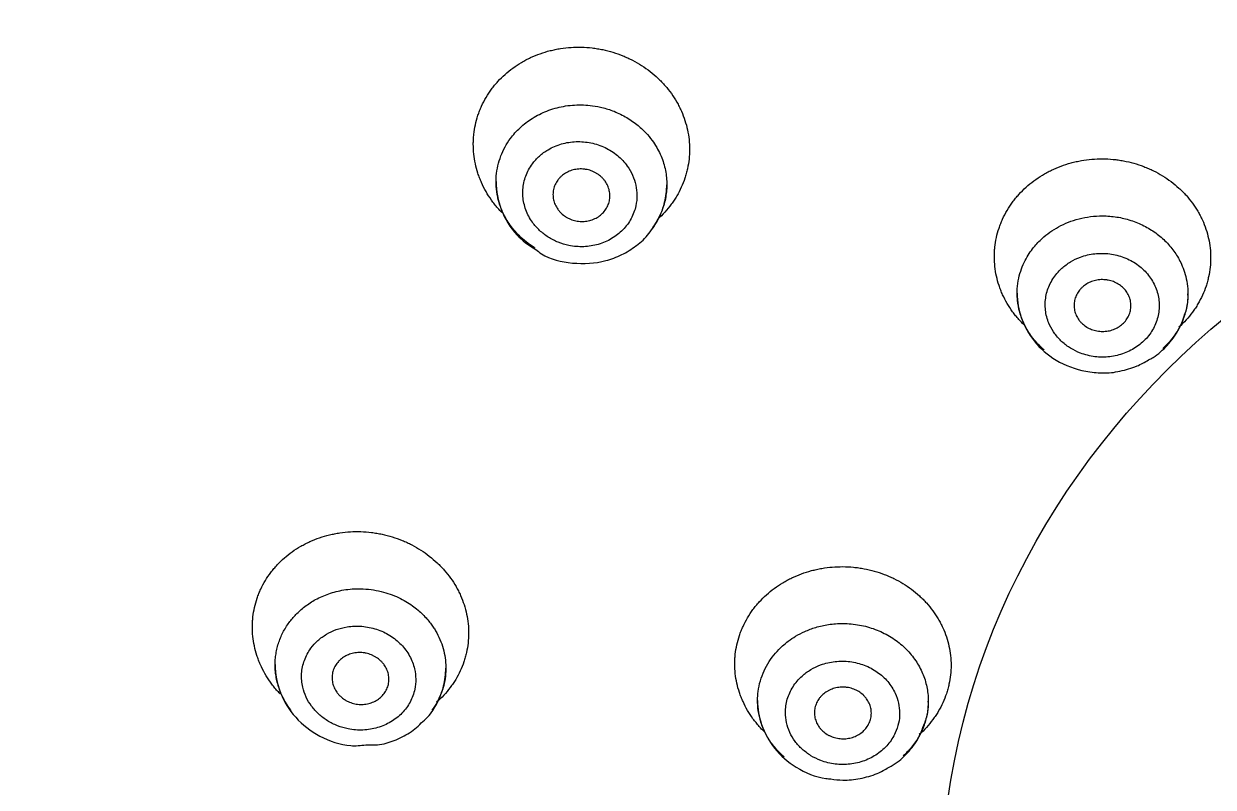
# Model space of a CAD drawing. Header units: millimetres. Extents: x 6110 to 6704, y -2661 to -1821.
# Drawn here: x 6330.16 to 6335.38, y -2168.81 to -2165.45 of the extents above; entities that cross this region are included whole.
import ezdxf

# ---------------------------------------------------------------- set-up
doc = ezdxf.new("R2010")
doc.units = ezdxf.units.MM
doc.header["$LTSCALE"] = 0.1
doc.linetypes.add('HIDDEN2', pattern=[4.7625, 3.175, -1.5875])
doc.layers.add('1', color=4, linetype='HIDDEN2', lineweight=13)
doc.layers.add('DIM', color=3, linetype='Continuous', lineweight=9)

msp = doc.modelspace()

# ---------------------------------------------------------------- hatches: boundary and pattern name
at = {"layer": 'DIM'}
h = msp.add_hatch(dxfattribs=at)
h.set_pattern_fill('ANSI31', color=2)
edge = h.paths.add_edge_path()
edge.add_line((6619.6172, -2595.9805), (6619.6172, -1962.2056))
edge.add_line((6634.6172, -1966.1101), (6619.6172, -1966.1101))
edge.add_line((6634.6172, -2610.9805), (6634.6172, -1966.1101))
edge.add_line((6634.6172, -2610.9805), (6184.4567, -2610.9805))
edge.add_line((6619.6172, -2595.9805), (6184.4567, -2595.9805))
edge.add_line((6184.4567, -2610.9805), (6184.4567, -2595.9805))

# ---------------------------------------------------------------- linework, layer by layer
at = {"layer": '1', "color": 7, "linetype": 'Continuous', "lineweight": -3}
for centre, major_axis, start_param, end_param in [((6338.0093, -2168.509), (-13.75, 0), 3.141606, 7.301236), ((6338.0093, -2168.5196), (-13.75, 0), 3.141627, 6.283151), ((6338.0093, -2168.8384), (13.1753, 0), 4.984867, 10.723113)]:
    msp.add_ellipse(centre, major_axis=major_axis, ratio=0.906308, start_param=start_param, end_param=end_param, dxfattribs=at)
msp.add_ellipse((6338.0093, -2169.3067), major_axis=(3.8258, 0), ratio=0.906308, dxfattribs=at)
for points, knots in [([(6332.2555, -2166.284), (6332.2493, -2166.2776), (6332.2432, -2166.2711), (6332.2324, -2166.2587), (6332.2276, -2166.2528), (6332.2183, -2166.241), (6332.2139, -2166.235), (6332.1924, -2166.2047), (6332.1778, -2166.1792), (6332.163, -2166.1457), (6332.1602, -2166.1389), (6332.1549, -2166.1252), (6332.1524, -2166.1182), (6332.1457, -2166.0974), (6332.1419, -2166.0834), (6332.1329, -2166.0411), (6332.1299, -2166.0126), (6332.1299, -2165.9764), (6332.1301, -2165.9692), (6332.1309, -2165.9548), (6332.1314, -2165.9476), (6332.1337, -2165.9263), (6332.1383, -2165.8981), (6332.1459, -2165.8705), (6332.1527, -2165.85), (6332.1551, -2165.8433), (6332.1604, -2165.8297), (6332.1633, -2165.8231), (6332.1782, -2165.7902), (6332.1929, -2165.7654), (6332.2145, -2165.7361), (6332.2189, -2165.7304), (6332.2282, -2165.719), (6332.2331, -2165.7135), (6332.248, -2165.6971), (6332.2585, -2165.6867), (6332.2915, -2165.6572), (6332.3155, -2165.6397), (6332.3479, -2165.6205), (6332.3546, -2165.6168), (6332.368, -2165.6097), (6332.3748, -2165.6064), (6332.3954, -2165.5968), (6332.4235, -2165.5853), (6332.4527, -2165.5764), (6332.475, -2165.5708), (6332.4825, -2165.5691), (6332.4976, -2165.5659), (6332.5053, -2165.5646), (6332.5436, -2165.5585), (6332.5745, -2165.5566), (6332.6209, -2165.5578), (6332.6364, -2165.5589), (6332.6597, -2165.5616), (6332.6675, -2165.5627), (6332.683, -2165.5652), (6332.6906, -2165.5666), (6332.7287, -2165.5746), (6332.7582, -2165.5836), (6332.7941, -2165.5982), (6332.8012, -2165.6013), (6332.8153, -2165.6078), (6332.8223, -2165.6113), (6332.843, -2165.6219), (6332.8563, -2165.6296), (6332.8948, -2165.6543), (6332.9187, -2165.673), (6332.9464, -2165.6991), (6332.9518, -2165.7045), (6332.9623, -2165.7154), (6332.9673, -2165.7209), (6332.9821, -2165.7378), (6333.0005, -2165.7611), (6333.0164, -2165.786), (6333.0274, -2165.8052), (6333.0309, -2165.8117), (6333.0376, -2165.8249), (6333.0408, -2165.8316), (6333.0557, -2165.865), (6333.0647, -2165.8925), (6333.0738, -2165.9347), (6333.0761, -2165.949), (6333.0791, -2165.9778), (6333.0799, -2165.9922), (6333.0799, -2166.035), (6333.0768, -2166.0633), (6333.0692, -2166.0984), (6333.0675, -2166.1054), (6333.0637, -2166.1193), (6333.0616, -2166.1262), (6333.0548, -2166.1466), (6333.0443, -2166.1733), (6333.0311, -2166.1988), (6333.0201, -2166.2175), (6333.0163, -2166.2236), (6333.0082, -2166.2358), (6333.004, -2166.2418), (6332.9822, -2166.2713), (6332.9624, -2166.2931), (6332.9401, -2166.3131)], [0, 0, 0, 0, 0.012398, 0.012398, 0.022904, 0.022904, 0.033411, 0.033411, 0.075436, 0.075436, 0.085943, 0.085943, 0.096449, 0.096449, 0.117462, 0.117462, 0.159487, 0.159487, 0.169994, 0.169994, 0.1805, 0.1805, 0.201513, 0.222526, 0.222526, 0.233032, 0.233032, 0.243539, 0.243539, 0.285564, 0.285564, 0.296071, 0.296071, 0.306577, 0.306577, 0.32759, 0.32759, 0.369616, 0.369616, 0.380122, 0.380122, 0.390628, 0.390628, 0.411641, 0.432654, 0.432654, 0.44316, 0.44316, 0.453667, 0.453667, 0.495692, 0.495692, 0.516705, 0.516705, 0.527212, 0.527212, 0.537718, 0.537718, 0.579744, 0.579744, 0.59025, 0.59025, 0.600757, 0.600757, 0.621769, 0.621769, 0.663795, 0.663795, 0.674301, 0.674301, 0.684808, 0.684808, 0.705821, 0.726833, 0.726833, 0.73734, 0.73734, 0.747846, 0.747846, 0.789872, 0.789872, 0.810885, 0.810885, 0.831897, 0.831897, 0.873923, 0.873923, 0.88443, 0.88443, 0.894936, 0.894936, 0.915949, 0.936962, 0.936962, 0.947468, 0.947468, 0.957974, 0.957974, 1, 1, 1, 1]), ([(6332.2299, -2166.1488), (6332.2299, -2166.1402), (6332.2308, -2166.1165), (6332.2368, -2166.0783), (6332.2499, -2166.0354), (6332.2685, -2165.9955), (6332.2956, -2165.953), (6332.3345, -2165.9094), (6332.3884, -2165.868), (6332.4529, -2165.8355), (6332.5262, -2165.8148), (6332.591, -2165.8095), (6332.6455, -2165.8129), (6332.6912, -2165.8205), (6332.7438, -2165.8361), (6332.7981, -2165.8613), (6332.8472, -2165.8943), (6332.8861, -2165.9302), (6332.9147, -2165.9645), (6332.9419, -2166.0063), (6332.9653, -2166.0582), (6332.9797, -2166.122), (6332.981, -2166.185), (6332.9702, -2166.2452), (6332.9489, -2166.3008), (6332.9284, -2166.3345), (6332.9169, -2166.3501)], [0, 0, 0, 0, 0.020043, 0.05554, 0.090308, 0.124345, 0.157654, 0.20605, 0.256582, 0.309253, 0.364064, 0.421017, 0.448038, 0.48117, 0.52041, 0.565752, 0.610467, 0.649519, 0.682902, 0.710615, 0.762536, 0.812979, 0.861945, 0.909437, 0.955454, 1, 1, 1, 1]), ([(6332.8066, -2166.3362), (6332.8127, -2166.328), (6332.8237, -2166.3107), (6332.8363, -2166.283), (6332.846, -2166.2491), (6332.8503, -2166.2088), (6332.8452, -2166.1635), (6332.8308, -2166.1196), (6332.81, -2166.0835), (6332.7867, -2166.055), (6332.7634, -2166.0331), (6332.7374, -2166.0141), (6332.709, -2165.9983), (6332.6786, -2165.986), (6332.6469, -2165.9774), (6332.6143, -2165.9726), (6332.5815, -2165.9717), (6332.5489, -2165.9749), (6332.5171, -2165.9819), (6332.4867, -2165.9927), (6332.4535, -2166.0096), (6332.4194, -2166.0345), (6332.3915, -2166.0654), (6332.3723, -2166.0955), (6332.3597, -2166.1234), (6332.3513, -2166.1525), (6332.3471, -2166.1825), (6332.3472, -2166.2129), (6332.3517, -2166.243), (6332.3602, -2166.2725), (6332.3729, -2166.3008), (6332.3922, -2166.3317), (6332.4201, -2166.3637), (6332.4584, -2166.3933), (6332.5019, -2166.4158), (6332.544, -2166.4284), (6332.5819, -2166.434), (6332.6148, -2166.4347), (6332.6473, -2166.4315), (6332.679, -2166.4244), (6332.7094, -2166.4135), (6332.7379, -2166.399), (6332.764, -2166.3812), (6332.7873, -2166.3603), (6332.8006, -2166.3445), (6332.8066, -2166.3362)], [0, 0, 0, 0, 0.020914, 0.041607, 0.062488, 0.093728, 0.124941, 0.156107, 0.187404, 0.208174, 0.228894, 0.249923, 0.270675, 0.291393, 0.312433, 0.333242, 0.353953, 0.374923, 0.395822, 0.416536, 0.437407, 0.468733, 0.499978, 0.520864, 0.541628, 0.562599, 0.583466, 0.604178, 0.625077, 0.646043, 0.666755, 0.687565, 0.718946, 0.750019, 0.781387, 0.812486, 0.833437, 0.854155, 0.875008, 0.89589, 0.916597, 0.937516, 0.958391, 0.979082, 1, 1, 1, 1]), ([(6332.6932, -2166.2914), (6332.6873, -2166.2966), (6332.681, -2166.3013), (6332.6708, -2166.3073), (6332.6673, -2166.3091), (6332.6601, -2166.3125), (6332.6563, -2166.3141), (6332.645, -2166.3181), (6332.6372, -2166.3201), (6332.6251, -2166.322), (6332.6211, -2166.3225), (6332.6129, -2166.323), (6332.6088, -2166.3231), (6332.5966, -2166.3228), (6332.5885, -2166.3219), (6332.5764, -2166.3194), (6332.5724, -2166.3184), (6332.5645, -2166.316), (6332.5569, -2166.3133), (6332.5495, -2166.3099), (6332.5441, -2166.3071), (6332.5423, -2166.3062), (6332.5388, -2166.3041), (6332.5371, -2166.3031), (6332.5285, -2166.2976), (6332.5222, -2166.2927), (6332.5136, -2166.2845), (6332.5109, -2166.2817), (6332.5056, -2166.2757), (6332.5032, -2166.2726), (6332.4964, -2166.263), (6332.4925, -2166.2563), (6332.4878, -2166.2457), (6332.4865, -2166.2421), (6332.4841, -2166.2348), (6332.4831, -2166.2311), (6332.4807, -2166.22), (6332.4799, -2166.2125), (6332.4799, -2166.2011), (6332.4801, -2166.1973), (6332.4809, -2166.1898), (6332.4821, -2166.1824), (6332.4841, -2166.1752), (6332.4864, -2166.168), (6332.4878, -2166.1644), (6332.4925, -2166.154), (6332.4964, -2166.1475), (6332.5032, -2166.1383), (6332.5057, -2166.1353), (6332.5109, -2166.1295), (6332.5137, -2166.1268), (6332.5223, -2166.119), (6332.5286, -2166.1144), (6332.5389, -2166.1083), (6332.5424, -2166.1064), (6332.5497, -2166.1031), (6332.557, -2166.1), (6332.5647, -2166.0977), (6332.5725, -2166.0957), (6332.5765, -2166.0948), (6332.5887, -2166.0929), (6332.5968, -2166.0924), (6332.609, -2166.0927), (6332.6131, -2166.093), (6332.6192, -2166.0937), (6332.6213, -2166.0939), (6332.6253, -2166.0946), (6332.6273, -2166.095), (6332.6373, -2166.097), (6332.6451, -2166.0994), (6332.6565, -2166.104), (6332.6602, -2166.1057), (6332.6674, -2166.1094), (6332.6709, -2166.1115), (6332.6811, -2166.118), (6332.6874, -2166.1229), (6332.6961, -2166.1311), (6332.6989, -2166.134), (6332.7041, -2166.1399), (6332.7089, -2166.146), (6332.7131, -2166.1526), (6332.717, -2166.1593), (6332.7188, -2166.1628), (6332.7235, -2166.1734), (6332.7258, -2166.1806), (6332.7282, -2166.1917), (6332.7289, -2166.1955), (6332.7297, -2166.2031), (6332.7299, -2166.2069), (6332.7299, -2166.2182), (6332.7291, -2166.2256), (6332.7267, -2166.2367), (6332.7257, -2166.2404), (6332.7233, -2166.2476), (6332.7206, -2166.2546), (6332.7171, -2166.2613), (6332.7132, -2166.2678), (6332.7111, -2166.2711), (6332.7043, -2166.2804), (6332.699, -2166.2861), (6332.6932, -2166.2914)], [0, 0, 0, 0, 0.03125, 0.03125, 0.046875, 0.046875, 0.0625, 0.0625, 0.09375, 0.09375, 0.109375, 0.109375, 0.125, 0.125, 0.15625, 0.15625, 0.171875, 0.171875, 0.1875, 0.203125, 0.203125, 0.210937, 0.210937, 0.21875, 0.21875, 0.25, 0.25, 0.265625, 0.265625, 0.28125, 0.28125, 0.3125, 0.3125, 0.328125, 0.328125, 0.34375, 0.34375, 0.375, 0.375, 0.390625, 0.390625, 0.40625, 0.421875, 0.421875, 0.4375, 0.4375, 0.46875, 0.46875, 0.484375, 0.484375, 0.5, 0.5, 0.53125, 0.53125, 0.546875, 0.546875, 0.5625, 0.578125, 0.578125, 0.59375, 0.59375, 0.625, 0.625, 0.640625, 0.640625, 0.648437, 0.648437, 0.65625, 0.65625, 0.6875, 0.6875, 0.703125, 0.703125, 0.71875, 0.71875, 0.75, 0.75, 0.765625, 0.765625, 0.78125, 0.796875, 0.796875, 0.8125, 0.8125, 0.84375, 0.84375, 0.859375, 0.859375, 0.875, 0.875, 0.90625, 0.90625, 0.921875, 0.921875, 0.9375, 0.953125, 0.953125, 0.96875, 0.96875, 1, 1, 1, 1]), ([(6334.5484, -2166.7766), (6334.5409, -2166.7693), (6334.5337, -2166.7618), (6334.5218, -2166.7485), (6334.5169, -2166.7429), (6334.5076, -2166.7314), (6334.5032, -2166.7256), (6334.4816, -2166.696), (6334.467, -2166.6711), (6334.4521, -2166.6383), (6334.4493, -2166.6316), (6334.444, -2166.6181), (6334.4415, -2166.6113), (6334.4347, -2166.5909), (6334.431, -2166.5771), (6334.4219, -2166.5355), (6334.4188, -2166.5073), (6334.4188, -2166.4716), (6334.419, -2166.4644), (6334.4197, -2166.4502), (6334.4203, -2166.4432), (6334.4226, -2166.422), (6334.4271, -2166.3941), (6334.4346, -2166.3667), (6334.4414, -2166.3463), (6334.4438, -2166.3395), (6334.4491, -2166.3261), (6334.4519, -2166.3195), (6334.4668, -2166.2867), (6334.4814, -2166.2619), (6334.5029, -2166.2325), (6334.5074, -2166.2268), (6334.5167, -2166.2154), (6334.5215, -2166.2098), (6334.5364, -2166.1933), (6334.5468, -2166.1828), (6334.5797, -2166.153), (6334.6036, -2166.1352), (6334.636, -2166.1156), (6334.6427, -2166.1118), (6334.6561, -2166.1046), (6334.6629, -2166.1011), (6334.6834, -2166.0912), (6334.7115, -2166.0793), (6334.7406, -2166.0699), (6334.7629, -2166.0639), (6334.7704, -2166.062), (6334.7855, -2166.0587), (6334.7932, -2166.0571), (6334.8315, -2166.0504), (6334.8624, -2166.0478), (6334.9088, -2166.0481), (6334.9243, -2166.0489), (6334.9477, -2166.0511), (6334.9555, -2166.052), (6334.9709, -2166.0542), (6334.9786, -2166.0555), (6335.0167, -2166.0626), (6335.0463, -2166.0709), (6335.0822, -2166.0846), (6335.0894, -2166.0876), (6335.1035, -2166.0937), (6335.1105, -2166.097), (6335.1312, -2166.1071), (6335.1445, -2166.1145), (6335.1831, -2166.1382), (6335.2071, -2166.1561), (6335.2349, -2166.1814), (6335.2403, -2166.1866), (6335.2508, -2166.1972), (6335.2558, -2166.2026), (6335.2706, -2166.219), (6335.2891, -2166.2417), (6335.305, -2166.266), (6335.3161, -2166.2847), (6335.3196, -2166.2911), (6335.3263, -2166.304), (6335.3295, -2166.3105), (6335.3444, -2166.3433), (6335.3534, -2166.3702), (6335.3626, -2166.4117), (6335.3649, -2166.4257), (6335.368, -2166.4541), (6335.3688, -2166.4683), (6335.3688, -2166.5105), (6335.3658, -2166.5385), (6335.3583, -2166.5732), (6335.3566, -2166.5801), (6335.3528, -2166.5939), (6335.3507, -2166.6008), (6335.344, -2166.621), (6335.3335, -2166.6475), (6335.3203, -2166.6729), (6335.3094, -2166.6916), (6335.3056, -2166.6977), (6335.2976, -2166.7098), (6335.2934, -2166.7159), (6335.2716, -2166.7454), (6335.2519, -2166.7673), (6335.2297, -2166.7874)], [0, 0, 0, 0, 0.014716, 0.014716, 0.025198, 0.025198, 0.03568, 0.03568, 0.077607, 0.077607, 0.088088, 0.088088, 0.09857, 0.09857, 0.119534, 0.119534, 0.161461, 0.161461, 0.171942, 0.171942, 0.182424, 0.182424, 0.203388, 0.224351, 0.224351, 0.234833, 0.234833, 0.245315, 0.245315, 0.287241, 0.287241, 0.297723, 0.297723, 0.308205, 0.308205, 0.329168, 0.329168, 0.371095, 0.371095, 0.381577, 0.381577, 0.392059, 0.392059, 0.413022, 0.433986, 0.433986, 0.444468, 0.444468, 0.454949, 0.454949, 0.496876, 0.496876, 0.51784, 0.51784, 0.528322, 0.528322, 0.538803, 0.538803, 0.58073, 0.58073, 0.591212, 0.591212, 0.601694, 0.601694, 0.622657, 0.622657, 0.664584, 0.664584, 0.675066, 0.675066, 0.685548, 0.685548, 0.706511, 0.727475, 0.727475, 0.737956, 0.737956, 0.748438, 0.748438, 0.790365, 0.790365, 0.811329, 0.811329, 0.832292, 0.832292, 0.874219, 0.874219, 0.884701, 0.884701, 0.895183, 0.895183, 0.916146, 0.93711, 0.93711, 0.947591, 0.947591, 0.958073, 0.958073, 1, 1, 1, 1]), ([(6332.23, -2166.1473), (6332.2304, -2166.1912), (6332.2455, -2166.2737), (6332.3101, -2166.3808), (6332.3725, -2166.4281), (6332.4045, -2166.4458)], [0, 0, 0, 0, 0.353215, 0.714507, 1, 1, 1, 1]), ([(6332.4017, -2166.4405), (6332.4001, -2166.4396), (6332.3863, -2166.4311), (6332.3621, -2166.414), (6332.3323, -2166.3876), (6332.3075, -2166.3605), (6332.2872, -2166.3334), (6332.2711, -2166.3071), (6332.2585, -2166.2819), (6332.249, -2166.2584), (6332.2421, -2166.2369), (6332.2348, -2166.2076), (6332.2306, -2166.1784), (6332.2299, -2166.1557), (6332.2299, -2166.1488)], [0, 0, 0, 0, 0.01524, 0.132259, 0.241871, 0.344073, 0.438866, 0.526247, 0.606216, 0.678771, 0.743912, 0.801638, 0.939588, 1, 1, 1, 1]), ([(6332.844, -2166.4303), (6332.8447, -2166.4299), (6332.8673, -2166.4158), (6332.9032, -2166.3765), (6332.9466, -2166.3129), (6332.9731, -2166.2392), (6332.9795, -2166.188), (6332.9797, -2166.1615)], [0, 0, 0, 0, 0.007988, 0.25045, 0.497735, 0.747493, 1, 1, 1, 1]), ([(6334.5188, -2166.6387), (6334.5188, -2166.632), (6334.5195, -2166.6098), (6334.5246, -2166.5736), (6334.5366, -2166.5321), (6334.5525, -2166.4957), (6334.5707, -2166.4644), (6334.59, -2166.438), (6334.6092, -2166.4161), (6334.6326, -2166.3933), (6334.6623, -2166.3695), (6334.7009, -2166.3455), (6334.7439, -2166.3255), (6334.7909, -2166.3103), (6334.8413, -2166.3007), (6334.8972, -2166.2973), (6334.9569, -2166.3021), (6335.0182, -2166.3167), (6335.076, -2166.3404), (6335.1287, -2166.3725), (6335.1747, -2166.4122), (6335.2128, -2166.4583), (6335.2385, -2166.5037), (6335.2551, -2166.5466), (6335.2651, -2166.5869), (6335.2685, -2166.6187), (6335.2688, -2166.6369), (6335.2688, -2166.6402)], [0, 0, 0, 0, 0.018671, 0.062088, 0.10206, 0.138587, 0.171667, 0.201299, 0.227483, 0.250217, 0.288615, 0.328329, 0.369361, 0.411709, 0.455375, 0.500357, 0.553934, 0.607512, 0.66109, 0.714669, 0.768247, 0.821825, 0.875404, 0.910478, 0.948929, 0.990758, 1, 1, 1, 1]), ([(6332.4045, -2166.4458), (6332.4123, -2166.4527), (6332.4572, -2166.4879), (6332.5673, -2166.5127), (6332.6903, -2166.5065), (6332.783, -2166.4711), (6332.8245, -2166.4453), (6332.844, -2166.4303)], [0, 0, 0, 0, 0.066909, 0.36926, 0.681031, 0.841663, 1, 1, 1, 1]), ([(6335.0698, -2166.8534), (6335.0776, -2166.8463), (6335.0921, -2166.8315), (6335.1103, -2166.8067), (6335.1247, -2166.7799), (6335.1352, -2166.7516), (6335.1416, -2166.7224), (6335.1436, -2166.6926), (6335.1415, -2166.6628), (6335.135, -2166.6335), (6335.1244, -2166.6052), (6335.1099, -2166.5783), (6335.0917, -2166.5534), (6335.07, -2166.5308), (6335.0454, -2166.5109), (6335.0181, -2166.4941), (6334.9886, -2166.4807), (6334.9575, -2166.4708), (6334.9253, -2166.4647), (6334.8925, -2166.4626), (6334.8597, -2166.4642), (6334.8275, -2166.4698), (6334.7912, -2166.4808), (6334.7523, -2166.4994), (6334.7183, -2166.5247), (6334.693, -2166.5508), (6334.6747, -2166.5757), (6334.6603, -2166.6026), (6334.6497, -2166.6309), (6334.6434, -2166.6602), (6334.6414, -2166.6902), (6334.6435, -2166.7201), (6334.65, -2166.7495), (6334.6625, -2166.7826), (6334.6832, -2166.818), (6334.7147, -2166.8528), (6334.7528, -2166.8815), (6334.7917, -2166.9005), (6334.8278, -2166.9119), (6334.8601, -2166.9179), (6334.8928, -2166.9199), (6334.9255, -2166.9182), (6334.9578, -2166.9125), (6334.9889, -2166.903), (6335.0184, -2166.89), (6335.0457, -2166.8735), (6335.0621, -2166.8604), (6335.0698, -2166.8534)], [0, 0, 0, 0, 0.020914, 0.041597, 0.062479, 0.08338, 0.104081, 0.124982, 0.145791, 0.166506, 0.187495, 0.208217, 0.228936, 0.250009, 0.270715, 0.29143, 0.312513, 0.33329, 0.354, 0.374994, 0.395878, 0.416593, 0.437468, 0.468789, 0.500029, 0.520911, 0.54168, 0.562645, 0.583516, 0.60423, 0.625119, 0.646107, 0.666818, 0.687601, 0.719028, 0.750049, 0.781466, 0.812508, 0.833489, 0.854204, 0.875021, 0.895915, 0.916616, 0.937523, 0.9584, 0.979082, 1, 1, 1, 1]), ([(6334.9822, -2166.7734), (6334.9763, -2166.7787), (6334.97, -2166.7834), (6334.9599, -2166.7895), (6334.9564, -2166.7914), (6334.9491, -2166.7949), (6334.9454, -2166.7965), (6334.934, -2166.8007), (6334.9262, -2166.8029), (6334.9142, -2166.805), (6334.9101, -2166.8055), (6334.9019, -2166.8062), (6334.8979, -2166.8064), (6334.8856, -2166.8064), (6334.8775, -2166.8056), (6334.8654, -2166.8034), (6334.8614, -2166.8024), (6334.8536, -2166.8003), (6334.8459, -2166.7977), (6334.8385, -2166.7945), (6334.8331, -2166.7919), (6334.8313, -2166.7909), (6334.8278, -2166.789), (6334.8261, -2166.788), (6334.8175, -2166.7828), (6334.8112, -2166.778), (6334.8026, -2166.7701), (6334.7998, -2166.7673), (6334.7946, -2166.7615), (6334.7921, -2166.7585), (6334.7853, -2166.7492), (6334.7815, -2166.7426), (6334.7768, -2166.7323), (6334.7754, -2166.7287), (6334.773, -2166.7215), (6334.772, -2166.7179), (6334.7696, -2166.707), (6334.7688, -2166.6996), (6334.7688, -2166.6883), (6334.769, -2166.6846), (6334.7698, -2166.6772), (6334.771, -2166.6699), (6334.773, -2166.6627), (6334.7753, -2166.6555), (6334.7767, -2166.652), (6334.7814, -2166.6416), (6334.7853, -2166.6351), (6334.7921, -2166.6258), (6334.7945, -2166.6228), (6334.7997, -2166.6171), (6334.8025, -2166.6143), (6334.8111, -2166.6065), (6334.8174, -2166.6018), (6334.8277, -2166.5956), (6334.8312, -2166.5937), (6334.8384, -2166.5902), (6334.8458, -2166.587), (6334.8535, -2166.5846), (6334.8613, -2166.5824), (6334.8653, -2166.5815), (6334.8774, -2166.5794), (6334.8855, -2166.5787), (6334.8977, -2166.5788), (6334.9018, -2166.579), (6334.908, -2166.5795), (6334.91, -2166.5798), (6334.9141, -2166.5803), (6334.9161, -2166.5807), (6334.9261, -2166.5825), (6334.9339, -2166.5847), (6334.9453, -2166.589), (6334.949, -2166.5907), (6334.9563, -2166.5942), (6334.9598, -2166.5961), (6334.9699, -2166.6024), (6334.9763, -2166.6071), (6334.985, -2166.6151), (6334.9878, -2166.6179), (6334.993, -2166.6236), (6334.9978, -2166.6296), (6335.002, -2166.636), (6335.0059, -2166.6426), (6335.0077, -2166.646), (6335.0124, -2166.6564), (6335.0148, -2166.6635), (6335.0172, -2166.6744), (6335.0178, -2166.6781), (6335.0186, -2166.6856), (6335.0188, -2166.6893), (6335.0188, -2166.7004), (6335.018, -2166.7078), (6335.0156, -2166.7188), (6335.0146, -2166.7224), (6335.0123, -2166.7296), (6335.0095, -2166.7366), (6335.006, -2166.7432), (6335.0022, -2166.7498), (6335.0001, -2166.753), (6334.9932, -2166.7623), (6334.988, -2166.7681), (6334.9822, -2166.7734)], [0, 0, 0, 0, 0.03125, 0.03125, 0.046875, 0.046875, 0.0625, 0.0625, 0.09375, 0.09375, 0.109375, 0.109375, 0.125, 0.125, 0.15625, 0.15625, 0.171875, 0.171875, 0.1875, 0.203125, 0.203125, 0.210938, 0.210938, 0.21875, 0.21875, 0.25, 0.25, 0.265625, 0.265625, 0.28125, 0.28125, 0.3125, 0.3125, 0.328125, 0.328125, 0.34375, 0.34375, 0.375, 0.375, 0.390625, 0.390625, 0.40625, 0.421875, 0.421875, 0.4375, 0.4375, 0.46875, 0.46875, 0.484375, 0.484375, 0.5, 0.5, 0.53125, 0.53125, 0.546875, 0.546875, 0.5625, 0.578125, 0.578125, 0.59375, 0.59375, 0.625, 0.625, 0.640625, 0.640625, 0.648438, 0.648438, 0.65625, 0.65625, 0.6875, 0.6875, 0.703125, 0.703125, 0.71875, 0.71875, 0.75, 0.75, 0.765625, 0.765625, 0.78125, 0.796875, 0.796875, 0.8125, 0.8125, 0.84375, 0.84375, 0.859375, 0.859375, 0.875, 0.875, 0.90625, 0.90625, 0.921875, 0.921875, 0.9375, 0.953125, 0.953125, 0.96875, 0.96875, 1, 1, 1, 1]), ([(6334.5188, -2166.6385), (6334.5193, -2166.6761), (6334.5316, -2166.7496), (6334.5893, -2166.8549), (6334.6879, -2166.9402), (6334.7981, -2166.9815), (6334.8689, -2166.988), (6334.8938, -2166.9881)], [0, 0, 0, 0, 0.196954, 0.407768, 0.633167, 0.874447, 1, 1, 1, 1]), ([(6334.6381, -2166.8884), (6334.6349, -2166.8857), (6334.6146, -2166.8678), (6334.5822, -2166.8321), (6334.5495, -2166.7782), (6334.5288, -2166.7235), (6334.5202, -2166.6768), (6334.5188, -2166.6487), (6334.5188, -2166.6387)], [0, 0, 0, 0, 0.042398, 0.27456, 0.493558, 0.699385, 0.892036, 1, 1, 1, 1]), ([(6335.2688, -2166.6402), (6335.2688, -2166.653), (6335.267, -2166.6832), (6335.2605, -2166.714), (6335.2551, -2166.7318), (6335.2548, -2166.733)], [0, 0, 0, 0, 0.40931, 0.962235, 1, 1, 1, 1]), ([(6335.0958, -2166.9313), (6335.1028, -2166.928), (6335.1339, -2166.9115), (6335.1805, -2166.8684), (6335.2277, -2166.8052), (6335.2467, -2166.7581), (6335.2533, -2166.7349)], [0, 0, 0, 0, 0.086255, 0.398286, 0.717949, 1, 1, 1, 1]), ([(6335.2548, -2166.733), (6335.2496, -2166.7497), (6335.2355, -2166.7845), (6335.204, -2166.8352), (6335.1753, -2166.8665), (6335.159, -2166.8813)], [0, 0, 0, 0, 0.299007, 0.639143, 1, 1, 1, 1]), ([(6334.8938, -2166.9881), (6334.894, -2166.9882), (6334.9196, -2166.9905), (6334.9717, -2166.9817), (6335.0403, -2166.9632), (6335.0797, -2166.9417), (6335.0958, -2166.9313)], [0, 0, 0, 0, 0.003137, 0.35998, 0.728294, 1, 1, 1, 1]), ([(6331.2812, -2168.3987), (6331.276, -2168.3933), (6331.271, -2168.3878), (6331.2611, -2168.3765), (6331.2563, -2168.3707), (6331.2471, -2168.3589), (6331.2426, -2168.353), (6331.2212, -2168.3228), (6331.2067, -2168.2974), (6331.1919, -2168.2642), (6331.1891, -2168.2574), (6331.1839, -2168.2438), (6331.1815, -2168.2369), (6331.1748, -2168.2162), (6331.1711, -2168.2024), (6331.1622, -2168.1605), (6331.1592, -2168.1322), (6331.1594, -2168.0964), (6331.1596, -2168.0893), (6331.1604, -2168.0751), (6331.161, -2168.068), (6331.1634, -2168.047), (6331.1681, -2168.0192), (6331.1758, -2167.9919), (6331.1826, -2167.9718), (6331.1851, -2167.9651), (6331.1905, -2167.9518), (6331.1933, -2167.9452), (6331.2084, -2167.9128), (6331.2231, -2167.8884), (6331.2448, -2167.8597), (6331.2493, -2167.8541), (6331.2587, -2167.843), (6331.2635, -2167.8375), (6331.2785, -2167.8214), (6331.2891, -2167.8113), (6331.3221, -2167.7824), (6331.3461, -2167.7653), (6331.3786, -2167.7466), (6331.3853, -2167.743), (6331.3987, -2167.7361), (6331.4055, -2167.7328), (6331.4262, -2167.7235), (6331.4542, -2167.7124), (6331.4834, -2167.7038), (6331.5057, -2167.6984), (6331.5132, -2167.6968), (6331.5284, -2167.6938), (6331.536, -2167.6925), (6331.5744, -2167.6868), (6331.6052, -2167.6851), (6331.6516, -2167.6865), (6331.6671, -2167.6877), (6331.6904, -2167.6905), (6331.6982, -2167.6917), (6331.7136, -2167.6942), (6331.7213, -2167.6957), (6331.7593, -2167.7038), (6331.7888, -2167.7129), (6331.8246, -2167.7275), (6331.8318, -2167.7306), (6331.8459, -2167.7371), (6331.8529, -2167.7405), (6331.8735, -2167.7512), (6331.8867, -2167.7589), (6331.9252, -2167.7835), (6331.9491, -2167.8021), (6331.9767, -2167.8281), (6331.9821, -2167.8335), (6331.9926, -2167.8443), (6331.9976, -2167.8498), (6332.0123, -2167.8667), (6332.0307, -2167.8899), (6332.0466, -2167.9145), (6332.0575, -2167.9336), (6332.061, -2167.9401), (6332.0677, -2167.9532), (6332.0708, -2167.9598), (6332.0856, -2167.9931), (6332.0945, -2168.0203), (6332.1035, -2168.0622), (6332.1057, -2168.0763), (6332.1087, -2168.1048), (6332.1094, -2168.1191), (6332.1092, -2168.1615), (6332.1061, -2168.1895), (6332.0984, -2168.2242), (6332.0966, -2168.2311), (6332.0928, -2168.2448), (6332.0906, -2168.2517), (6332.0838, -2168.2719), (6332.0732, -2168.2982), (6332.0598, -2168.3233), (6332.0488, -2168.3417), (6332.0449, -2168.3478), (6332.0369, -2168.3598), (6332.0326, -2168.3657), (6332.0107, -2168.3948), (6331.9908, -2168.4162), (6331.9685, -2168.4358)], [0, 0, 0, 0, 0.010485, 0.010485, 0.021012, 0.021012, 0.031538, 0.031538, 0.073645, 0.073645, 0.084172, 0.084172, 0.094699, 0.094699, 0.115752, 0.115752, 0.157859, 0.157859, 0.168386, 0.168386, 0.178913, 0.178913, 0.199966, 0.22102, 0.22102, 0.231547, 0.231547, 0.242073, 0.242073, 0.28418, 0.28418, 0.294707, 0.294707, 0.305234, 0.305234, 0.326288, 0.326288, 0.368395, 0.368395, 0.378921, 0.378921, 0.389448, 0.389448, 0.410502, 0.431555, 0.431555, 0.442082, 0.442082, 0.452609, 0.452609, 0.494716, 0.494716, 0.515769, 0.515769, 0.526296, 0.526296, 0.536823, 0.536823, 0.57893, 0.57893, 0.589456, 0.589456, 0.599983, 0.599983, 0.621037, 0.621037, 0.663144, 0.663144, 0.673671, 0.673671, 0.684197, 0.684197, 0.705251, 0.726304, 0.726304, 0.736831, 0.736831, 0.747358, 0.747358, 0.789465, 0.789465, 0.810518, 0.810518, 0.831572, 0.831572, 0.873679, 0.873679, 0.884206, 0.884206, 0.894732, 0.894732, 0.915786, 0.936839, 0.936839, 0.947366, 0.947366, 0.957893, 0.957893, 1, 1, 1, 1]), ([(6333.4071, -2168.564), (6333.3999, -2168.557), (6333.3929, -2168.5497), (6333.3812, -2168.5367), (6333.3764, -2168.531), (6333.3671, -2168.5195), (6333.3626, -2168.5137), (6333.3411, -2168.4842), (6333.3265, -2168.4593), (6333.3116, -2168.4265), (6333.3088, -2168.4198), (6333.3035, -2168.4064), (6333.3011, -2168.3996), (6333.2943, -2168.3792), (6333.2905, -2168.3655), (6333.2815, -2168.324), (6333.2784, -2168.2959), (6333.2784, -2168.2603), (6333.2786, -2168.2532), (6333.2794, -2168.239), (6333.28, -2168.232), (6333.2823, -2168.211), (6333.2868, -2168.1832), (6333.2943, -2168.1559), (6333.3011, -2168.1357), (6333.3036, -2168.1289), (6333.3088, -2168.1156), (6333.3117, -2168.109), (6333.3266, -2168.0764), (6333.3412, -2168.0518), (6333.3627, -2168.0226), (6333.3672, -2168.0169), (6333.3765, -2168.0056), (6333.3813, -2168), (6333.3962, -2167.9837), (6333.4067, -2167.9733), (6333.4396, -2167.9437), (6333.4635, -2167.9261), (6333.4959, -2167.9067), (6333.5025, -2167.9029), (6333.516, -2167.8957), (6333.5227, -2167.8923), (6333.5433, -2167.8825), (6333.5713, -2167.8707), (6333.6005, -2167.8614), (6333.6228, -2167.8555), (6333.6303, -2167.8537), (6333.6454, -2167.8503), (6333.6531, -2167.8488), (6333.6914, -2167.8422), (6333.7223, -2167.8397), (6333.7687, -2167.84), (6333.7842, -2167.8408), (6333.8076, -2167.843), (6333.8154, -2167.844), (6333.8308, -2167.8461), (6333.8385, -2167.8474), (6333.8766, -2167.8545), (6333.9062, -2167.8628), (6333.9421, -2167.8765), (6333.9492, -2167.8794), (6333.9634, -2167.8856), (6333.9704, -2167.8888), (6333.9911, -2167.8989), (6334.0044, -2167.9063), (6334.043, -2167.9298), (6334.067, -2167.9478), (6334.0947, -2167.973), (6334.1001, -2167.9781), (6334.1106, -2167.9887), (6334.1156, -2167.994), (6334.1304, -2168.0104), (6334.1489, -2168.033), (6334.1648, -2168.0572), (6334.1758, -2168.0759), (6334.1794, -2168.0822), (6334.1861, -2168.0951), (6334.1892, -2168.1016), (6334.2042, -2168.1343), (6334.2131, -2168.1612), (6334.2223, -2168.2025), (6334.2246, -2168.2165), (6334.2277, -2168.2448), (6334.2284, -2168.2589), (6334.2284, -2168.3011), (6334.2254, -2168.329), (6334.2179, -2168.3637), (6334.2161, -2168.3706), (6334.2123, -2168.3844), (6334.2103, -2168.3912), (6334.2035, -2168.4115), (6334.193, -2168.4379), (6334.1798, -2168.4633), (6334.1689, -2168.4819), (6334.165, -2168.488), (6334.157, -2168.5002), (6334.1528, -2168.5062), (6334.1311, -2168.5357), (6334.1113, -2168.5575), (6334.0891, -2168.5776)], [0, 0, 0, 0, 0.01422, 0.01422, 0.024707, 0.024707, 0.035194, 0.035194, 0.077142, 0.077142, 0.087629, 0.087629, 0.098116, 0.098116, 0.11909, 0.11909, 0.161038, 0.161038, 0.171525, 0.171525, 0.182013, 0.182013, 0.202987, 0.223961, 0.223961, 0.234448, 0.234448, 0.244935, 0.244935, 0.286883, 0.286883, 0.29737, 0.29737, 0.307857, 0.307857, 0.328831, 0.328831, 0.370779, 0.370779, 0.381266, 0.381266, 0.391753, 0.391753, 0.412727, 0.433701, 0.433701, 0.444188, 0.444188, 0.454675, 0.454675, 0.496623, 0.496623, 0.517597, 0.517597, 0.528084, 0.528084, 0.538571, 0.538571, 0.580519, 0.580519, 0.591006, 0.591006, 0.601493, 0.601493, 0.622467, 0.622467, 0.664415, 0.664415, 0.674902, 0.674902, 0.685389, 0.685389, 0.706363, 0.727338, 0.727338, 0.737825, 0.737825, 0.748312, 0.748312, 0.79026, 0.79026, 0.811234, 0.811234, 0.832208, 0.832208, 0.874156, 0.874156, 0.884643, 0.884643, 0.89513, 0.89513, 0.916104, 0.937078, 0.937078, 0.947565, 0.947565, 0.958052, 0.958052, 1, 1, 1, 1]), ([(6331.2593, -2168.2713), (6331.2593, -2168.2658), (6331.2597, -2168.2516), (6331.2619, -2168.2287), (6331.2666, -2168.2029), (6331.2734, -2168.1777), (6331.2823, -2168.1533), (6331.2931, -2168.1296), (6331.3058, -2168.107), (6331.3241, -2168.0797), (6331.3508, -2168.048), (6331.3896, -2168.0134), (6331.4378, -2167.9822), (6331.4955, -2167.9568), (6331.562, -2167.94), (6331.6254, -2167.9355), (6331.6804, -2167.9397), (6331.7242, -2167.9479), (6331.7644, -2167.9599), (6331.8008, -2167.9749), (6331.8333, -2167.992), (6331.8619, -2168.0106), (6331.8868, -2168.03), (6331.9081, -2168.0495), (6331.9262, -2168.0688), (6331.9413, -2168.0874), (6331.9538, -2168.105), (6331.9685, -2168.1285), (6331.9843, -2168.1596), (6331.9983, -2168.1993), (6332.007, -2168.2399), (6332.0102, -2168.2809), (6332.0081, -2168.3217), (6332.0006, -2168.3616), (6331.9881, -2168.4002), (6331.9707, -2168.4369), (6331.9561, -2168.4599), (6331.948, -2168.4709)], [0, 0, 0, 0, 0.012975, 0.0337, 0.054316, 0.074823, 0.095222, 0.115512, 0.135694, 0.155768, 0.191584, 0.230824, 0.273488, 0.319575, 0.369084, 0.422013, 0.455612, 0.487481, 0.51762, 0.54603, 0.572709, 0.597657, 0.620874, 0.642361, 0.662116, 0.680139, 0.696432, 0.710992, 0.743757, 0.776357, 0.808793, 0.841065, 0.873175, 0.905123, 0.936909, 0.968534, 1, 1, 1, 1]), ([(6331.836, -2168.4603), (6331.8421, -2168.4521), (6331.8529, -2168.435), (6331.8652, -2168.4075), (6331.8747, -2168.3739), (6331.8787, -2168.334), (6331.8737, -2168.294), (6331.8635, -2168.2601), (6331.8505, -2168.2322), (6331.8337, -2168.2061), (6331.8135, -2168.182), (6331.79, -2168.1604), (6331.7637, -2168.1418), (6331.7351, -2168.1263), (6331.7047, -2168.1143), (6331.6729, -2168.106), (6331.6403, -2168.1014), (6331.6075, -2168.1007), (6331.5696, -2168.1046), (6331.5275, -2168.1152), (6331.4841, -2168.1357), (6331.4461, -2168.1634), (6331.4184, -2168.194), (6331.3995, -2168.2239), (6331.3872, -2168.2514), (6331.3791, -2168.2803), (6331.3751, -2168.3099), (6331.3754, -2168.3399), (6331.381, -2168.3747), (6331.3941, -2168.4134), (6331.4181, -2168.4535), (6331.4498, -2168.4889), (6331.4885, -2168.5181), (6331.5323, -2168.5402), (6331.5745, -2168.5525), (6331.6125, -2168.5578), (6331.6453, -2168.5584), (6331.6778, -2168.555), (6331.7094, -2168.5479), (6331.7397, -2168.537), (6331.7679, -2168.5225), (6331.7939, -2168.5049), (6331.8169, -2168.4841), (6331.83, -2168.4685), (6331.836, -2168.4603)], [0, 0, 0, 0, 0.020921, 0.041623, 0.062518, 0.093786, 0.124991, 0.14586, 0.166573, 0.187517, 0.208299, 0.229017, 0.250036, 0.270776, 0.291491, 0.312541, 0.33333, 0.354039, 0.375025, 0.406248, 0.437473, 0.468805, 0.500066, 0.520967, 0.541725, 0.562668, 0.583553, 0.604269, 0.625149, 0.656434, 0.687598, 0.71892, 0.750062, 0.781392, 0.812532, 0.833493, 0.854214, 0.875053, 0.895975, 0.916681, 0.937539, 0.958427, 0.979118, 1, 1, 1, 1]), ([(6333.3784, -2168.4281), (6333.3784, -2168.4146), (6333.3803, -2168.3853), (6333.3896, -2168.3413), (6333.4061, -2168.2973), (6333.4284, -2168.2567), (6333.4556, -2168.2201), (6333.4845, -2168.1905), (6333.5146, -2168.1657), (6333.547, -2168.1439), (6333.587, -2168.1231), (6333.6352, -2168.1051), (6333.6916, -2168.0924), (6333.7565, -2168.0877), (6333.8262, -2168.0942), (6333.8957, -2168.1133), (6333.9592, -2168.1437), (6334.0147, -2168.1839), (6334.0604, -2168.2321), (6334.0952, -2168.2863), (6334.1182, -2168.3446), (6334.1272, -2168.3937), (6334.1284, -2168.4227), (6334.1284, -2168.4314)], [0, 0, 0, 0, 0.037784, 0.082216, 0.125624, 0.168008, 0.209366, 0.2497, 0.278959, 0.313201, 0.352425, 0.396627, 0.445806, 0.499958, 0.56195, 0.623218, 0.683762, 0.743581, 0.802676, 0.861046, 0.918692, 0.975613, 1, 1, 1, 1]), ([(6331.7225, -2168.4145), (6331.7167, -2168.4197), (6331.7103, -2168.4242), (6331.7002, -2168.4301), (6331.6967, -2168.4319), (6331.6894, -2168.4352), (6331.6857, -2168.4368), (6331.6743, -2168.4407), (6331.6665, -2168.4426), (6331.6545, -2168.4445), (6331.6504, -2168.4449), (6331.6422, -2168.4454), (6331.6381, -2168.4455), (6331.6259, -2168.4451), (6331.6178, -2168.4441), (6331.6058, -2168.4416), (6331.6017, -2168.4406), (6331.5939, -2168.4382), (6331.5863, -2168.4355), (6331.5789, -2168.4321), (6331.5735, -2168.4293), (6331.5717, -2168.4283), (6331.5682, -2168.4263), (6331.5665, -2168.4252), (6331.5579, -2168.4198), (6331.5516, -2168.4149), (6331.543, -2168.4068), (6331.5403, -2168.4039), (6331.5364, -2168.3994), (6331.5351, -2168.3979), (6331.5326, -2168.3948), (6331.5315, -2168.3933), (6331.5258, -2168.3854), (6331.522, -2168.3787), (6331.5173, -2168.3682), (6331.5159, -2168.3646), (6331.5135, -2168.3574), (6331.5125, -2168.3537), (6331.5101, -2168.3427), (6331.5093, -2168.3353), (6331.5093, -2168.324), (6331.5096, -2168.3203), (6331.5104, -2168.3129), (6331.5116, -2168.3056), (6331.5136, -2168.2984), (6331.516, -2168.2913), (6331.5174, -2168.2878), (6331.5221, -2168.2775), (6331.526, -2168.2711), (6331.5328, -2168.262), (6331.5352, -2168.2591), (6331.5405, -2168.2534), (6331.5432, -2168.2507), (6331.5519, -2168.2431), (6331.5582, -2168.2386), (6331.5685, -2168.2326), (6331.572, -2168.2308), (6331.5792, -2168.2275), (6331.5866, -2168.2245), (6331.5943, -2168.2222), (6331.6021, -2168.2203), (6331.6061, -2168.2195), (6331.6182, -2168.2177), (6331.6263, -2168.2172), (6331.6385, -2168.2175), (6331.6426, -2168.2178), (6331.6488, -2168.2185), (6331.6508, -2168.2188), (6331.6549, -2168.2195), (6331.6569, -2168.2199), (6331.6669, -2168.222), (6331.6747, -2168.2243), (6331.686, -2168.2289), (6331.6897, -2168.2307), (6331.697, -2168.2344), (6331.7005, -2168.2364), (6331.7106, -2168.2429), (6331.7169, -2168.2477), (6331.7257, -2168.2559), (6331.7284, -2168.2588), (6331.7336, -2168.2647), (6331.7385, -2168.2708), (6331.7426, -2168.2773), (6331.7465, -2168.284), (6331.7483, -2168.2874), (6331.753, -2168.298), (6331.7553, -2168.3051), (6331.7577, -2168.3161), (6331.7583, -2168.3199), (6331.7591, -2168.3274), (6331.7593, -2168.3311), (6331.7593, -2168.3423), (6331.7585, -2168.3497), (6331.7561, -2168.3606), (6331.7551, -2168.3643), (6331.7527, -2168.3713), (6331.75, -2168.3783), (6331.7465, -2168.3849), (6331.7426, -2168.3914), (6331.7405, -2168.3945), (6331.7336, -2168.4037), (6331.7284, -2168.4094), (6331.7225, -2168.4145)], [0, 0, 0, 0, 0.03125, 0.03125, 0.046875, 0.046875, 0.0625, 0.0625, 0.09375, 0.09375, 0.109375, 0.109375, 0.125, 0.125, 0.15625, 0.15625, 0.171875, 0.171875, 0.1875, 0.203125, 0.203125, 0.210937, 0.210937, 0.21875, 0.21875, 0.25, 0.25, 0.265625, 0.265625, 0.273437, 0.273437, 0.28125, 0.28125, 0.3125, 0.3125, 0.328125, 0.328125, 0.34375, 0.34375, 0.375, 0.375, 0.390625, 0.390625, 0.40625, 0.421875, 0.421875, 0.4375, 0.4375, 0.46875, 0.46875, 0.484375, 0.484375, 0.5, 0.5, 0.53125, 0.53125, 0.546875, 0.546875, 0.5625, 0.578125, 0.578125, 0.59375, 0.59375, 0.625, 0.625, 0.640625, 0.640625, 0.648437, 0.648437, 0.65625, 0.65625, 0.6875, 0.6875, 0.703125, 0.703125, 0.71875, 0.71875, 0.75, 0.75, 0.765625, 0.765625, 0.78125, 0.796875, 0.796875, 0.8125, 0.8125, 0.84375, 0.84375, 0.859375, 0.859375, 0.875, 0.875, 0.90625, 0.90625, 0.921875, 0.921875, 0.9375, 0.953125, 0.953125, 0.96875, 0.96875, 1, 1, 1, 1]), ([(6331.3296, -2168.4714), (6331.3268, -2168.4678), (6331.3183, -2168.4565), (6331.3055, -2168.4368), (6331.2921, -2168.4122), (6331.2809, -2168.3868), (6331.272, -2168.3608), (6331.2654, -2168.3345), (6331.2611, -2168.3079), (6331.2595, -2168.2868), (6331.2593, -2168.2746), (6331.2593, -2168.2713)], [0, 0, 0, 0, 0.061827, 0.191116, 0.319742, 0.447706, 0.575009, 0.701653, 0.827638, 0.952967, 1, 1, 1, 1]), ([(6331.2595, -2168.2698), (6331.2598, -2168.313), (6331.2746, -2168.3947), (6331.3443, -2168.508), (6331.453, -2168.591), (6331.5663, -2168.6308), (6331.6351, -2168.6262), (6331.6573, -2168.6224)], [0, 0, 0, 0, 0.213799, 0.432962, 0.658026, 0.891363, 1, 1, 1, 1]), ([(6331.9014, -2168.5267), (6331.9114, -2168.5186), (6331.9397, -2168.4923), (6331.9748, -2168.4374), (6332.0026, -2168.3642), (6332.0089, -2168.3127), (6332.0092, -2168.286)], [0, 0, 0, 0, 0.13796, 0.421893, 0.709152, 1, 1, 1, 1]), ([(6333.9292, -2168.6437), (6333.937, -2168.6367), (6333.9515, -2168.6218), (6333.9697, -2168.5971), (6333.9865, -2168.566), (6333.9994, -2168.5279), (6334.004, -2168.4833), (6333.9991, -2168.4387), (6333.9861, -2168.4005), (6333.9692, -2168.3694), (6333.9508, -2168.3445), (6333.9291, -2168.3221), (6333.9044, -2168.3024), (6333.8771, -2168.2857), (6333.8476, -2168.2724), (6333.8165, -2168.2626), (6333.7843, -2168.2566), (6333.7515, -2168.2545), (6333.7187, -2168.2561), (6333.6864, -2168.2617), (6333.6502, -2168.2727), (6333.6112, -2168.2911), (6333.5772, -2168.3163), (6333.5519, -2168.3422), (6333.5336, -2168.367), (6333.5192, -2168.3937), (6333.5086, -2168.4219), (6333.5023, -2168.4511), (6333.4999, -2168.4858), (6333.5042, -2168.5256), (6333.5189, -2168.5686), (6333.5422, -2168.6083), (6333.5739, -2168.6431), (6333.6121, -2168.6717), (6333.651, -2168.6906), (6333.6873, -2168.702), (6333.7195, -2168.7079), (6333.7523, -2168.71), (6333.785, -2168.7082), (6333.8172, -2168.7025), (6333.8483, -2168.6931), (6333.8778, -2168.6801), (6333.9051, -2168.6637), (6333.9215, -2168.6506), (6333.9292, -2168.6437)], [0, 0, 0, 0, 0.020937, 0.041628, 0.062497, 0.093773, 0.124959, 0.156177, 0.187427, 0.208218, 0.228934, 0.249951, 0.270654, 0.291371, 0.312463, 0.333177, 0.353887, 0.374952, 0.395774, 0.416486, 0.437443, 0.468738, 0.500022, 0.520911, 0.541679, 0.562642, 0.583504, 0.604227, 0.625123, 0.65639, 0.687561, 0.718897, 0.75002, 0.781398, 0.81249, 0.833513, 0.854234, 0.875013, 0.895987, 0.916701, 0.937519, 0.958445, 0.979143, 1, 1, 1, 1]), ([(6333.8418, -2168.5635), (6333.8359, -2168.5687), (6333.8296, -2168.5734), (6333.8195, -2168.5795), (6333.816, -2168.5814), (6333.8087, -2168.5849), (6333.805, -2168.5864), (6333.7936, -2168.5907), (6333.7858, -2168.5928), (6333.7738, -2168.5949), (6333.7697, -2168.5954), (6333.7615, -2168.5961), (6333.7574, -2168.5962), (6333.7452, -2168.5962), (6333.7371, -2168.5954), (6333.725, -2168.5931), (6333.721, -2168.5922), (6333.7132, -2168.59), (6333.7055, -2168.5874), (6333.6981, -2168.5842), (6333.6927, -2168.5816), (6333.6909, -2168.5807), (6333.6874, -2168.5787), (6333.6857, -2168.5777), (6333.6771, -2168.5725), (6333.6708, -2168.5677), (6333.6622, -2168.5598), (6333.6594, -2168.557), (6333.6542, -2168.5512), (6333.6517, -2168.5482), (6333.6449, -2168.5389), (6333.6411, -2168.5324), (6333.6364, -2168.522), (6333.635, -2168.5185), (6333.6326, -2168.5113), (6333.6316, -2168.5077), (6333.6292, -2168.4968), (6333.6284, -2168.4894), (6333.6284, -2168.4782), (6333.6286, -2168.4745), (6333.6294, -2168.4671), (6333.6306, -2168.4598), (6333.6326, -2168.4526), (6333.635, -2168.4455), (6333.6364, -2168.442), (6333.6411, -2168.4317), (6333.6449, -2168.4252), (6333.6517, -2168.416), (6333.6542, -2168.413), (6333.6594, -2168.4072), (6333.6622, -2168.4045), (6333.6708, -2168.3967), (6333.6771, -2168.392), (6333.6873, -2168.3859), (6333.6909, -2168.384), (6333.6981, -2168.3805), (6333.7055, -2168.3774), (6333.7132, -2168.375), (6333.721, -2168.3729), (6333.725, -2168.372), (6333.7371, -2168.3699), (6333.7452, -2168.3692), (6333.7574, -2168.3693), (6333.7615, -2168.3695), (6333.7676, -2168.37), (6333.7697, -2168.3703), (6333.7738, -2168.3709), (6333.7758, -2168.3712), (6333.7858, -2168.3731), (6333.7936, -2168.3752), (6333.8049, -2168.3796), (6333.8087, -2168.3812), (6333.8159, -2168.3847), (6333.8194, -2168.3867), (6333.8296, -2168.3929), (6333.8359, -2168.3976), (6333.8447, -2168.4056), (6333.8474, -2168.4084), (6333.8526, -2168.4141), (6333.8575, -2168.4201), (6333.8617, -2168.4265), (6333.8655, -2168.433), (6333.8673, -2168.4364), (6333.872, -2168.4468), (6333.8744, -2168.4539), (6333.8768, -2168.4648), (6333.8774, -2168.4685), (6333.8782, -2168.4759), (6333.8784, -2168.4796), (6333.8784, -2168.4907), (6333.8776, -2168.4981), (6333.8752, -2168.509), (6333.8742, -2168.5127), (6333.8719, -2168.5198), (6333.8691, -2168.5268), (6333.8656, -2168.5334), (6333.8618, -2168.54), (6333.8597, -2168.5432), (6333.8528, -2168.5525), (6333.8476, -2168.5582), (6333.8418, -2168.5635)], [0, 0, 0, 0, 0.03125, 0.03125, 0.046875, 0.046875, 0.0625, 0.0625, 0.09375, 0.09375, 0.109375, 0.109375, 0.125, 0.125, 0.15625, 0.15625, 0.171875, 0.171875, 0.1875, 0.203125, 0.203125, 0.210937, 0.210937, 0.21875, 0.21875, 0.25, 0.25, 0.265625, 0.265625, 0.28125, 0.28125, 0.3125, 0.3125, 0.328125, 0.328125, 0.34375, 0.34375, 0.375, 0.375, 0.390625, 0.390625, 0.40625, 0.421875, 0.421875, 0.4375, 0.4375, 0.46875, 0.46875, 0.484375, 0.484375, 0.5, 0.5, 0.53125, 0.53125, 0.546875, 0.546875, 0.5625, 0.578125, 0.578125, 0.59375, 0.59375, 0.625, 0.625, 0.640625, 0.640625, 0.648437, 0.648437, 0.65625, 0.65625, 0.6875, 0.6875, 0.703125, 0.703125, 0.71875, 0.71875, 0.75, 0.75, 0.765625, 0.765625, 0.78125, 0.796875, 0.796875, 0.8125, 0.8125, 0.84375, 0.84375, 0.859375, 0.859375, 0.875, 0.875, 0.90625, 0.90625, 0.921875, 0.921875, 0.9375, 0.953125, 0.953125, 0.96875, 0.96875, 1, 1, 1, 1]), ([(6333.4951, -2168.6754), (6333.4928, -2168.6735), (6333.4764, -2168.6589), (6333.4488, -2168.6294), (6333.4182, -2168.5839), (6333.3961, -2168.5358), (6333.3825, -2168.4863), (6333.3787, -2168.4501), (6333.3784, -2168.4308), (6333.3784, -2168.4281)], [0, 0, 0, 0, 0.030095, 0.226069, 0.418074, 0.606108, 0.790173, 0.970268, 1, 1, 1, 1]), ([(6333.3784, -2168.4282), (6333.3789, -2168.4655), (6333.3912, -2168.5385), (6333.4485, -2168.6438), (6333.5468, -2168.7278), (6333.6395, -2168.7671), (6333.6933, -2168.7722), (6333.7005, -2168.7726)], [0, 0, 0, 0, 0.215675, 0.446829, 0.694287, 0.959518, 1, 1, 1, 1]), ([(6334.1284, -2168.4314), (6334.1284, -2168.4427), (6334.1267, -2168.4738), (6334.1192, -2168.5091), (6334.1114, -2168.5325), (6334.1097, -2168.537)], [0, 0, 0, 0, 0.316532, 0.86851, 1, 1, 1, 1]), ([(6331.6573, -2168.6224), (6331.6851, -2168.6247), (6331.7372, -2168.6223), (6331.8098, -2168.5936), (6331.8652, -2168.5622), (6331.8926, -2168.5362), (6331.9014, -2168.5267)], [0, 0, 0, 0, 0.294534, 0.571297, 0.854155, 1, 1, 1, 1]), ([(6333.9542, -2168.7219), (6333.9613, -2168.7185), (6333.9927, -2168.7021), (6334.0395, -2168.6589), (6334.0846, -2168.6), (6334.1018, -2168.5573), (6334.1073, -2168.5389)], [0, 0, 0, 0, 0.093088, 0.423559, 0.762187, 1, 1, 1, 1]), ([(6334.1097, -2168.537), (6334.1047, -2168.551), (6334.0906, -2168.5827), (6334.0608, -2168.6285), (6334.0335, -2168.6577), (6334.0188, -2168.6711)], [0, 0, 0, 0, 0.279019, 0.641943, 1, 1, 1, 1]), ([(6333.7005, -2168.7726), (6333.718, -2168.7757), (6333.7606, -2168.78), (6333.8301, -2168.7725), (6333.8988, -2168.7532), (6333.9382, -2168.7322), (6333.9542, -2168.7219)], [0, 0, 0, 0, 0.198013, 0.485553, 0.782517, 1, 1, 1, 1])]:
    msp.add_open_spline(points, degree=3, knots=knots, dxfattribs=at)
for points in [[(6335.2533, -2166.7349), (6335.2729, -2166.6906), (6335.2688, -2166.6407)], [(6334.1073, -2168.5389), (6334.1316, -2168.4882), (6334.1284, -2168.431)]]:
    msp.add_open_spline(points, degree=2, dxfattribs=at)

doc.saveas('drawing.dxf')
